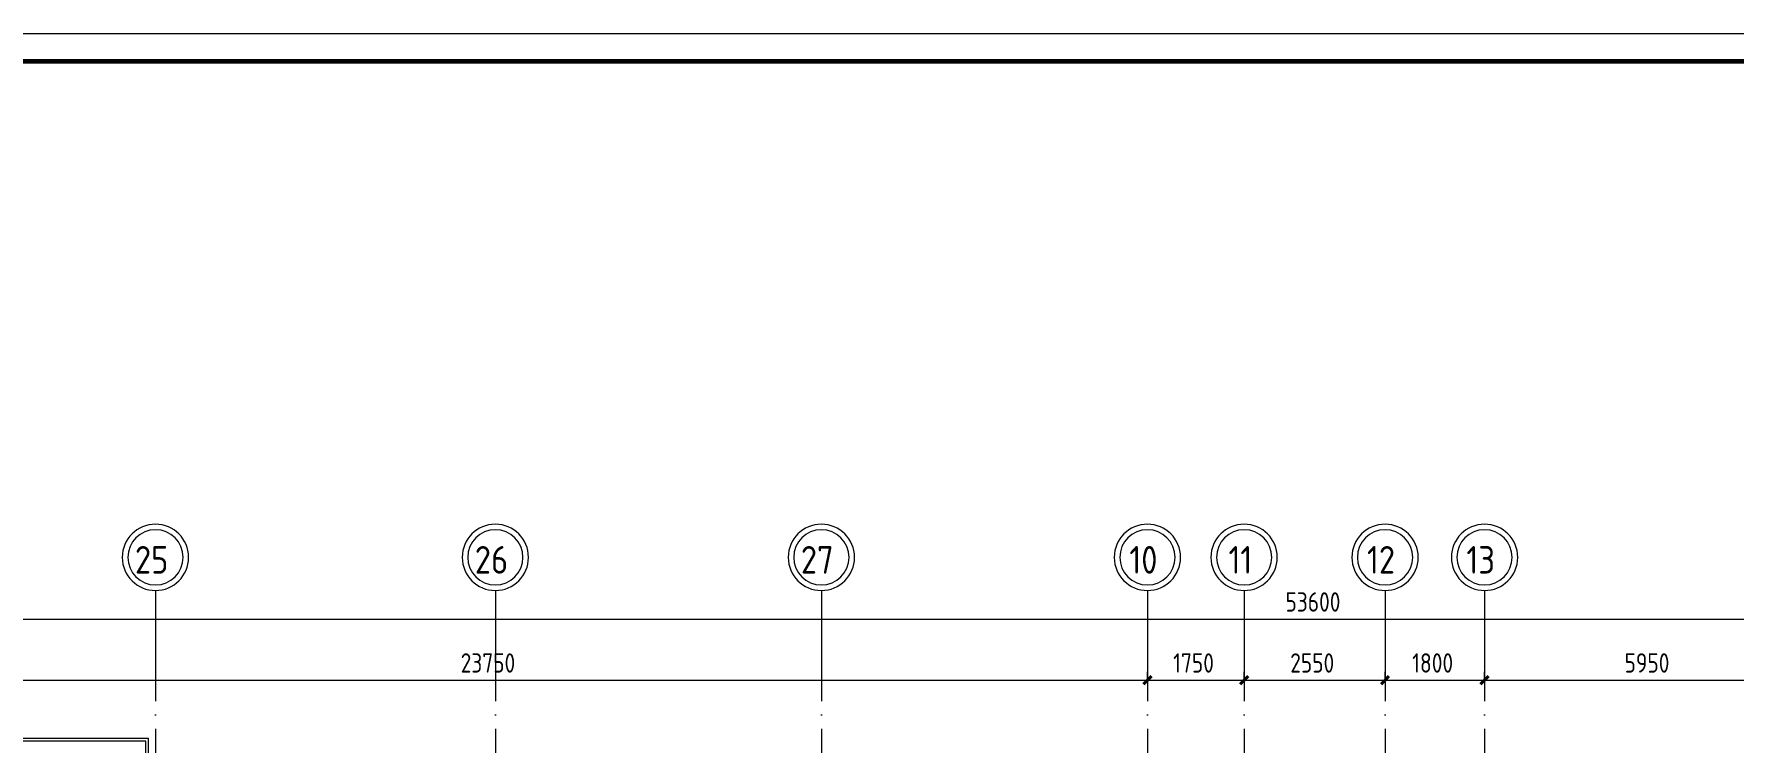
# Model space of a CAD drawing. Header units: millimetres. Extents: x -259793 to 503324, y -44556 to 93494.
# Drawn here: x 111288 to 142033, y 29373 to 42184 of the extents above; entities that cross this region are included whole.
import ezdxf

# ---------------------------------------------------------------- set-up
doc = ezdxf.new("R2010")
doc.units = ezdxf.units.MM
doc.linetypes.add('ADSK_Линия сетки', pattern=[25, 20, -2.5, 0, -2.5])
for name, color, linetype, lineweight in [('Лестницы', 252, 'Continuous', 9), ('Оси', 252, 'Continuous', 9), ('ОФ_рамка', 8, 'Continuous', 60), ('Размеры', 7, 'Continuous', 9)]:
    doc.layers.add(name, color=color, linetype=linetype, lineweight=lineweight)
doc.styles.add('GOST Common_1', font='', dxfattribs={"height": 250})
doc.styles.add('GOST Common_3', font='', dxfattribs={"height": 3.5})
doc.styles.get('GOST Common_1').set_extended_font_data('GOST type B')
doc.styles.get('GOST Common_3').set_extended_font_data('GOST 2.304 type A')

# ---------------------------------------------------------------- blocks, each defined once
blk = doc.blocks.new('А0')
at = {"layer": 'ОФ_рамка', "color": 0, "linetype": 'Continuous', "lineweight": 5, "ltscale": 100}
blk.add_lwpolyline([(341068, -309617), (222168, -309617)], dxfattribs=at)
at = {"layer": 'ОФ_рамка', "color": 0, "linetype": 'Continuous', "ltscale": 100}
blk.add_lwpolyline([(340568, -310117), (224168, -310117)], dxfattribs=at)
blk = doc.blocks.new('2 этаж')
at = {"layer": 'Лестницы', "color": 251, "true_color": 0x636466}
for p, q in [((113351, 31033), (110626, 31033)), ((113301, 30983), (110676, 30983)), ((113301, 29068), (113301, 30983)), ((113351, 29068), (113351, 31033))]:
    blk.add_line(p, q, dxfattribs=at)
at = {"layer": 'Оси', "color": 251, "linetype": 'ADSK_Линия сетки', "ltscale": 100, "true_color": 0x636466}
for p, q in [((113476, 33711), (113476, 16057)), ((119626, 33711), (119626, 16057)), ((125526, 33711), (125526, 16057)), ((131426, 33711), (131426, -32265)), ((133176, 33711), (133176, -32265)), ((135726, 33711), (135726, -32265)), ((137526, 33711), (137526, -32265))]:
    blk.add_line(p, q, dxfattribs=at)
at = {"layer": 'Оси', "color": 251, "lineweight": 20, "true_color": 0x636466}
for centre, radius, start, end in [((113476, 34311), 600, 0, 180), ((113476, 34311), 500, 0, 180), ((119626, 34311), 600, 0, 180), ((119626, 34311), 500, 0, 180), ((125526, 34311), 600, 0, 180), ((125526, 34311), 500, 0, 180), ((131426, 34311), 600, 0, 180), ((131426, 34311), 500, 0, 180), ((133176, 34311), 600, 0, 180), ((133176, 34311), 500, 0, 180), ((135726, 34311), 600, 0, 180), ((135726, 34311), 500, 0, 180), ((137526, 34311), 600, 0, 180), ((137526, 34311), 500, 0, 180), ((113476, 34311), 600, 180, 0), ((113476, 34311), 500, 180, 0), ((119626, 34311), 600, 180, 0), ((119626, 34311), 500, 180, 0), ((125526, 34311), 600, 180, 0), ((125526, 34311), 500, 180, 0), ((131426, 34311), 600, 180, 0), ((131426, 34311), 500, 180, 0), ((133176, 34311), 600, 180, 0), ((133176, 34311), 500, 180, 0), ((135726, 34311), 600, 180, 0), ((135726, 34311), 500, 180, 0), ((137526, 34311), 600, 180, 0), ((137526, 34311), 500, 180, 0)]:
    blk.add_arc(centre, radius, start, end, dxfattribs=at)
at = {"layer": 'Размеры', "color": 251, "lineweight": 20, "true_color": 0x636466}
for p, q in [((107526, 33192), (161426, 33192)), ((107526, 32088), (131426, 32088)), ((131426, 32088), (131426, 32238)), ((131426, 32088), (131426, 32238)), ((131426, 32088), (131426, 32038)), ((131426, 32088), (133176, 32088)), ((131426, 32088), (131426, 32038)), ((133176, 32088), (133176, 32238)), ((133176, 32088), (133176, 32238)), ((133176, 32088), (133176, 32038)), ((133176, 32088), (135726, 32088)), ((133176, 32088), (133176, 32038)), ((135726, 32088), (135726, 32238)), ((135726, 32088), (135726, 32238)), ((135726, 32088), (135726, 32038)), ((135726, 32088), (137526, 32088)), ((135726, 32088), (135726, 32038)), ((137526, 32088), (137526, 32238)), ((137526, 32088), (137526, 32238)), ((137526, 32088), (137526, 32038)), ((137526, 32088), (143476, 32088)), ((137526, 32088), (137526, 32038))]:
    blk.add_line(p, q, dxfattribs=at)
at = {"layer": 'Размеры', "color": 251, "lineweight": 40, "true_color": 0x636466}
for p, q in [((131426, 32088), (131355, 32017)), ((131426, 32088), (131355, 32017)), ((131426, 32088), (131497, 32159)), ((131426, 32088), (131497, 32159)), ((133176, 32088), (133105, 32017)), ((133176, 32088), (133105, 32017)), ((133176, 32088), (133247, 32159)), ((133176, 32088), (133247, 32159)), ((135726, 32088), (135655, 32017)), ((135726, 32088), (135655, 32017)), ((135726, 32088), (135797, 32159)), ((135726, 32088), (135797, 32159)), ((137526, 32088), (137455, 32017)), ((137526, 32088), (137455, 32017)), ((137526, 32088), (137597, 32159)), ((137526, 32088), (137597, 32159))]:
    blk.add_line(p, q, dxfattribs=at)
at = {"layer": 'Оси', "color": 251, "true_color": 0x636466, "style": 'GOST Common_1', "width": 0.9}
for s, p in [('25', (113104, 34016)), ('26', (119254, 34016)), ('27', (125154, 34016)), ('10', (131099, 34016)), ('11', (132893, 34016)), ('12', (135399, 34016)), ('13', (137199, 34016))]:
    blk.add_text(s, height=500, dxfattribs=at).set_placement(p)
at = {"layer": 'Размеры', "color": 251, "lineweight": 20, "true_color": 0x636466, "char_height": 350, "attachment_point": 1, "line_spacing_factor": 1.022761, "style": 'GOST Common_3'}
for s, insert, width in [('53600', (133924, 33679), 1324.48), ('23750', (118999, 32575), 1324.48), ('1750', (131892, 32575), 980.83), ('2550', (134010, 32575), 1059.58), ('1800', (136217, 32575), 980.83), ('5950', (140060, 32575), 1059.58)]:
    blk.add_mtext(s, dxfattribs=dict(at, insert=insert, width=width))

msp = doc.modelspace()

# ---------------------------------------------------------------- block references
msp.add_blockref('2 этаж', (10, -1596.55941))
at = {"layer": 'ОФ_рамка', "color": 0, "lineweight": -2}
msp.add_blockref('А0', (-143309.77332, 351801.09662), dxfattribs=at)

doc.saveas('drawing.dxf')
